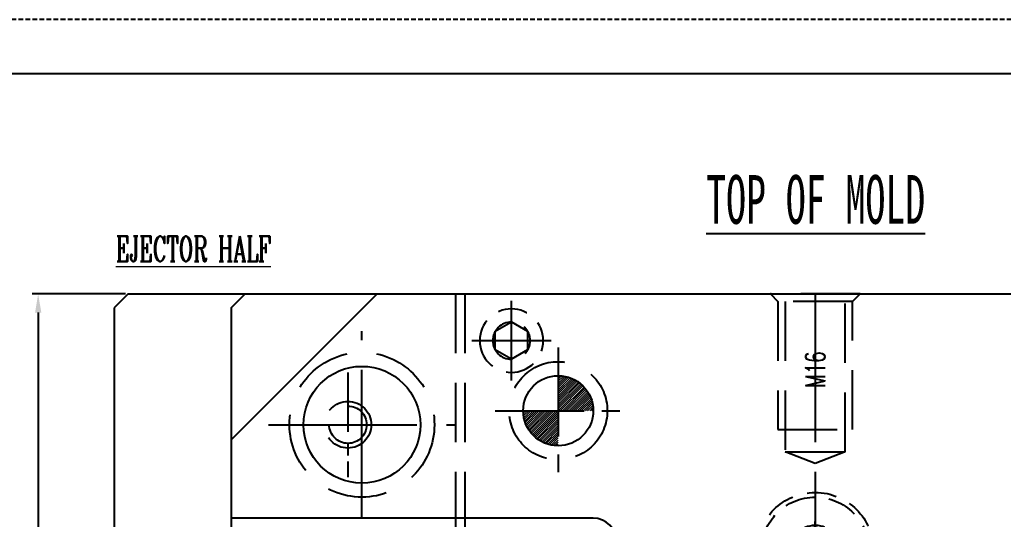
# Model space of a CAD drawing. Header units: inches. Extents: x 149964 to 151052, y -48230 to -47460.
# Drawn here: x 150380.8 to 150591.3, y -47567 to -47460 of the extents above; entities that cross this region are included whole.
import ezdxf

# ---------------------------------------------------------------- set-up
doc = ezdxf.new("R2010")
doc.units = ezdxf.units.IN
doc.header["$LTSCALE"] = 2
doc.header["$MEASUREMENT"] = 0
doc.header["$PDMODE"] = 3
doc.header["$PDSIZE"] = 0.3125
for name, pattern in [('ACAD_ISO08W100', [36, 24, -3, 6, -3]), ('CENTER', [50.8, 31.75, -6.35, 6.35, -6.35]), ('DASHED', [0.75, 0.5, -0.25]), ('HIDDEN', [9.525, 6.35, -3.175]), ('HIDDEN2', [4.7625, 3.175, -1.5875])]:
    doc.linetypes.add(name, pattern=pattern)
doc.layers.get('0').update_dxf_attribs({"linetype": 'CONTINUOUS'})
doc.layers.get('Defpoints').update_dxf_attribs({"linetype": 'CONTINUOUS'})
for name, color, linetype in [('A', 7, 'CONTINUOUS'), ('cen', 1, 'CENTER'), ('CENTER', 1, 'CENTER'), ('CL', 1, 'ACAD_ISO08W100'), ('hidden', 4, 'HIDDEN'), ('ls', 144, 'HIDDEN2'), ('SCREW', 52, 'HIDDEN'), ('SILDE', 6, 'CONTINUOUS'), ('SP', 3, 'CONTINUOUS')]:
    doc.layers.add(name, color=color, linetype=linetype)
doc.layers.add('dim', color=3, linetype='CONTINUOUS', lineweight=15)
doc.layers.add('HA', color=4, linetype='CONTINUOUS', lineweight=15)
doc.styles.add('ROMANC', font='romanc', dxfattribs={"width": 0.6, "height": 1})
doc.styles.add('roment', font='txt.shx', dxfattribs={"width": 0.67, "bigfont": 'chineset.shx'})
doc.styles.get("Standard").update_dxf_attribs({"font": 'txt.shx', "width": 0.67})
doc.dimstyles.new('ISO-25', dxfattribs={"dimtxt": 5, "dimasz": 4, "dimexe": 1.25, "dimexo": 0.625, "dimtad": 0, "dimzin": 1, "dimdsep": 46, "dimtxsty": 'roment', "dimcen": 0, "dimclrd": 256, "dimclre": 256, "dimclrt": 7, "dimazin": 0, "dimtfac": 1, "dimtofl": 0, "dimtmove": 0, "dimatfit": 3, "dimfxl": 0, "dimarcsym": 0})

# ---------------------------------------------------------------- blocks, each defined once
blk = doc.blocks.new('8')
at = {"layer": 'CENTER', "ltscale": 0.5}
for p, q in [((0, 8.5), (0, -8.5)), ((-8.5, 0), (8.5, 0))]:
    blk.add_line(p, q, dxfattribs=at)
at = {"layer": 'ls'}
blk.add_lwpolyline([(0, 4), (-3.46, 2), (-3.46, -2), (0, -4), (3.46, -2), (3.46, 2)], close=True, dxfattribs=at)
for radius in [6.8, 4]:
    blk.add_circle((0, 0), radius, dxfattribs=at)
blk = doc.blocks.new('*D35063')
at = {"layer": 'Defpoints', "color": 0}
for p in [(150384.79, -47518.72), (150404.07, -47518.72), (150404.07, -47818.72)]:
    blk.add_point(p, dxfattribs=at)
at = {"layer": 'dim', "lineweight": -2}
for p, q in [((150403.45, -47518.72), (150383.54, -47518.72)), ((150384.79, -47522.72), (150384.79, -47660.84)), ((150384.79, -47814.72), (150384.79, -47676.61)), ((150403.45, -47818.72), (150383.54, -47818.72))]:
    blk.add_line(p, q, dxfattribs=at)
at = {"layer": 'dim', "linetype": 'ByBlock'}
for points in [[(150385.46, -47522.72), (150384.12, -47522.72), (150384.79, -47518.72)], [(150384.12, -47814.72), (150385.46, -47814.72), (150384.79, -47818.72)]]:
    blk.add_solid(points, dxfattribs=at)
at = {"layer": 'dim', "color": 7, "linetype": 'ByBlock', "insert": (150384.79, -47668.72), "char_height": 5, "attachment_point": 5, "rotation": 90, "style": 'roment'}
blk.add_mtext('300.00', dxfattribs=at)
blk = doc.blocks.new('20130710.090407')
at = {"layer": 'SCREW', "linetype": 'CENTER', "ltscale": 0.15}
for p, q in [((0, -7.04), (0, 7.04)), ((-7, 0), (7, 0))]:
    blk.add_line(p, q, dxfattribs=at)
at = {"layer": 'SCREW', "linetype": 'HIDDEN', "ltscale": 0.4}
blk.add_lwpolyline([(-1.44, 2.5), (-2.89, 0), (-1.44, -2.5), (1.44, -2.5), (2.89, 0), (1.44, 2.5)], close=True, dxfattribs=at)
for radius in [5.5, 5, 3]:
    blk.add_circle((0, 0), radius, dxfattribs=at)
at = {"layer": 'dim', "style": 'ROMANC', "width": 0.8}
blk.add_text('M6', height=3.172, dxfattribs=at).set_placement((-2.88, -1.7))
blk = doc.blocks.new('20130710.090411')
at = {"layer": 'SP', "color": 145, "linetype": 'CENTER', "ltscale": 0.25}
for p, q in [((0, 15), (0, -15)), ((-15, 0), (15, 0))]:
    blk.add_line(p, q, dxfattribs=at)
at = {"layer": 'SP', "color": 145, "linetype": 'HIDDEN', "ltscale": 0.5}
for radius in [12.5, 11.5]:
    blk.add_circle((0, 0), radius, dxfattribs=at)
at = {"layer": 'SCREW'}
blk.add_blockref('20130710.090407', (0, 0), dxfattribs=at)

msp = doc.modelspace()

# ---------------------------------------------------------------- hatches: boundary and pattern name
at = {"layer": 'HA'}
h = msp.add_hatch(dxfattribs=at)
h.set_pattern_fill('ANSI31', color=256, scale=0.1, style=0)
h.set_pattern_definition([(45, (150984.78446, -47573.61835), (-0.2245064, 0.2245064), [])])
h.paths.add_polyline_path([(150606.075, -47543.723), (150598.575, -47543.723, 0.4142136), (150606.075, -47551.223)])
h.paths.add_polyline_path([(150606.075, -47536.223), (150606.075, -47543.723), (150613.575, -47543.723, 0.4142136)])
h.paths.add_polyline_path([(150496.075, -47543.723), (150488.575, -47543.723, 0.4142136), (150496.075, -47551.223)])
h.paths.add_polyline_path([(150496.075, -47536.223), (150496.075, -47543.723), (150503.575, -47543.723, 0.4142136)])

# ---------------------------------------------------------------- linework, layer by layer
for p, q in [((150404.075, -47518.723), (150401.075, -47521.723)), ((150404.075, -47518.723), (150698.075, -47518.723)), ((150426.075, -47521.723), (150429.075, -47518.723)), ((150457.326, -47518.723), (150426.075, -47549.975)), ((150401.075, -47521.723), (150401.075, -47815.723)), ((150426.075, -47521.723), (150426.075, -47815.723))]:
    msp.add_line(p, q)
at = {"color": 8, "linetype": 'HIDDEN'}
for p, q in [((150474.075, -47518.723), (150474.075, -47818.723)), ((150476.075, -47518.723), (150476.075, -47818.723)), ((150560.675, -47518.723), (150541.475, -47518.723)), ((150541.475, -47518.723), (150543.075, -47520.323)), ((150551.075, -47518.723), (150551.075, -47555)), ((150560.675, -47518.723), (150559.075, -47520.323)), ((150559.075, -47520.323), (150543.075, -47520.323)), ((150543.075, -47520.323), (150543.075, -47547.723)), ((150544.675, -47520.323), (150544.675, -47552.523)), ((150557.475, -47552.523), (150557.475, -47520.323)), ((150559.075, -47547.723), (150559.075, -47520.323)), ((150451.075, -47535.523), (150451.075, -47557.923)), ((150543.075, -47547.723), (150559.075, -47547.723)), ((150544.675, -47552.523), (150557.475, -47552.523)), ((150551.075, -47555), (150544.675, -47552.523)), ((150557.475, -47552.523), (150551.075, -47555))]:
    msp.add_line(p, q, dxfattribs=at)
at = {"color": 8, "linetype": 'CENTER', "ltscale": 0.2}
for p, q in [((150451.075, -47535.523), (150451.075, -47557.923)), ((150439.875, -47546.723), (150462.275, -47546.723))]:
    msp.add_line(p, q, dxfattribs=at)
for centre, radius in [((150454.075, -47546.723), 12.5), ((150496.075, -47543.723), 7.5)]:
    msp.add_circle(centre, radius)
at = {"color": 8, "linetype": 'HIDDEN'}
for radius in [5, 4]:
    msp.add_circle((150451.075, -47546.723), radius, dxfattribs=at)
at = {"layer": 'A', "linetype": 'DASHED'}
msp.add_line((151052.103, -47460.013), (149963.877, -47460.013), dxfattribs=at)
at = {"layer": 'A'}
msp.add_line((151040.48, -47471.637), (149975.501, -47471.637), dxfattribs=at)
at = {"layer": 'cen', "ltscale": 0.5}
for p, q in [((150454.075, -47566.723), (150454.075, -47526.723)), ((150434.075, -47546.723), (150474.075, -47546.723))]:
    msp.add_line(p, q, dxfattribs=at)
at = {"layer": 'cen', "ltscale": 0.3}
for p, q in [((150496.075, -47530.223), (150496.075, -47557.223)), ((150482.575, -47543.723), (150509.575, -47543.723))]:
    msp.add_line(p, q, dxfattribs=at)
at = {"layer": 'CL', "color": 7, "linetype": 'CENTER', "ltscale": 0.5}
msp.add_line((150551.075, -47518.723), (150551.075, -47818.723), dxfattribs=at)
at = {"layer": 'hidden'}
for centre, radius in [((150454.075, -47546.723), 15.5), ((150496.075, -47543.723), 10.5)]:
    msp.add_circle(centre, radius, dxfattribs=at)
at = {"layer": 'SILDE', "linetype": 'ByBlock'}
msp.add_line((150503.575, -47566.723), (150426.075, -47566.723), dxfattribs=at)
msp.add_arc((150503.575, -47571.723), 5, 0, 90, dxfattribs=at)

# ---------------------------------------------------------------- block references
at = {"layer": 'dim', "xscale": -1, "rotation": 180}
msp.add_blockref('8', (150486.075, -47528.723), dxfattribs=at)
at = {"layer": 'SP'}
msp.add_blockref('20130710.090411', (150551.075, -47573.723), dxfattribs=at)

# ---------------------------------------------------------------- texts
at = {"color": 122, "insert": (150527.748, -47493.274), "char_height": 10.43583, "width": 84.08163, "attachment_point": 1, "style": 'ROMANC'}
msp.add_mtext('{\\fSimSun|b0|i0|c134|p54;\\LTOP OF MOLD}', dxfattribs=at)
at = {"color": 8, "linetype": 'HIDDEN', "insert": (150553.217, -47538.775), "char_height": 4.2, "width": 28.88144, "attachment_point": 7, "rotation": 90}
msp.add_mtext('M16', dxfattribs=at)
at = {"layer": 'dim', "style": 'ROMANC', "width": 0.6}
msp.add_text('%%uEJECTOR HALF', height=5.4, dxfattribs=at).set_placement((150401.423, -47511.769))

# ---------------------------------------------------------------- dimensions: what is measured, and where the dimension line sits
at = {"layer": 'dim'}
dim = msp.add_linear_dim(base=(150384.791, -47518.723), p1=(150404.075, -47818.723), p2=(150404.075, -47518.723), angle=90, dimstyle='ISO-25', dxfattribs=at)
dim.commit()
dim.dimension.update_dxf_attribs({"geometry": '*D35063', "text_midpoint": (150384.791, -47668.723), "dimtype": 160})

doc.saveas('drawing.dxf')
